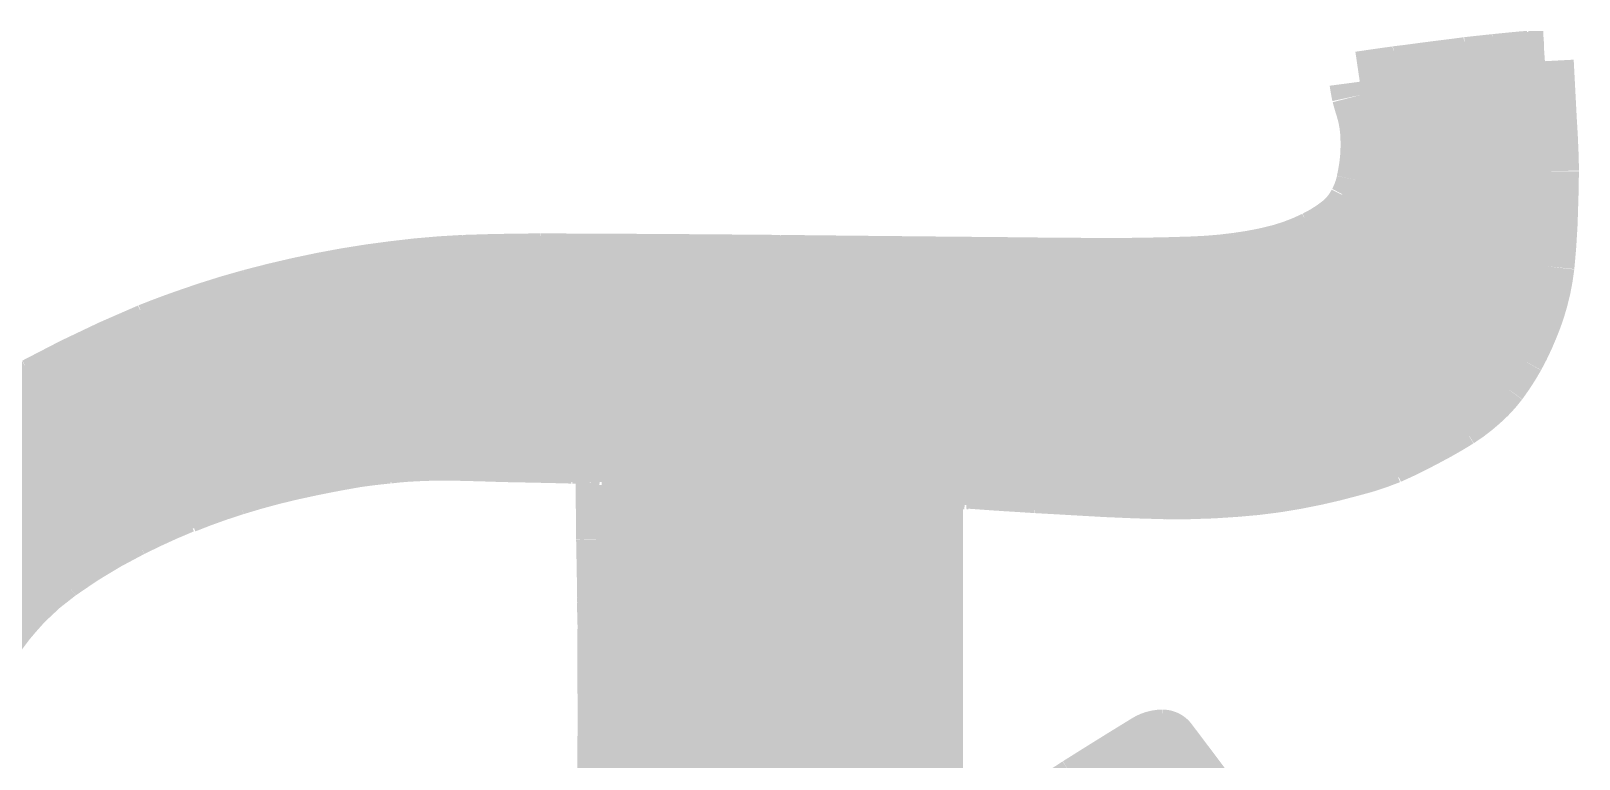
# Model space of a CAD drawing. Extents: x -0.3 to 74.7, y -2.5 to 45.9.
# Drawn here: x 9.544 to 12.135, y 7.133 to 8.353 of the extents above; entities that cross this region are included whole.
import ezdxf

# ---------------------------------------------------------------- set-up
doc = ezdxf.new("R2010")
doc.units = 0
doc.layers.add('BG_SILKSCREEN_TOP', color=6, linetype='CONTINUOUS')

msp = doc.modelspace()

# ---------------------------------------------------------------- linework, layer by layer
at = {"layer": 'BG_SILKSCREEN_TOP', "const_width": 0.1016}
for points in [[(11.948668, 8.29183, -0.002172), (11.995404, 8.29691)], [(11.995658, 8.29691, -0.001676), (12.033758, 8.30072)], [(12.033758, 8.30072, -0.017416), (12.050268, 8.30199)], [(11.768328, 8.2677, -0.001794), (11.830304, 8.27659)], [(11.830304, 8.27659, -0.00199), (11.850878, 8.27913)], [(11.850878, 8.27913, -0.004136), (11.929618, 8.28929)], [(11.929618, 8.28929, -0.000653), (11.948668, 8.29183)], [(11.770868, 8.25246, -0.016926), (11.768328, 8.2677)], [(11.772138, 8.24611, -0.00821), (11.770868, 8.25246)], [(11.778488, 8.22452, -0.016457), (11.772138, 8.24611)], [(11.778488, 8.22452, -0.053129), (11.786108, 8.18515)], [(12.080748, 8.20547, -0.012024), (12.084558, 8.11784)], [(11.786108, 8.18515, -0.036298), (11.786108, 8.1407)], [(11.786108, 8.1407, -0.036239), (11.779504, 8.09879)], [(12.084304, 8.11784, -0.008352), (12.083288, 8.06577)], [(11.779758, 8.09879, -0.065708), (11.767058, 8.0645)], [(11.766804, 8.0645, -0.100548), (11.740388, 8.03021)], [(12.083288, 8.06577, -0.020983), (12.076938, 7.95909)], [(11.740388, 8.03021, -0.059146), (11.694668, 8.001)], [(11.694668, 8.001, -0.048937), (11.634978, 7.97814)], [(10.151618, 7.9502, -0.021237), (10.268204, 7.96036)], [(10.268458, 7.96036, -0.008054), (10.396728, 7.9629)], [(10.396728, 7.9629, -0.001557), (10.798048, 7.96036)], [(11.181588, 7.95655, -0.000523), (10.798048, 7.96036)], [(11.490198, 7.95782, -0.006626), (11.373104, 7.95528)], [(11.563858, 7.96417, -0.024733), (11.490198, 7.95782)], [(11.634978, 7.97814, -0.032542), (11.563604, 7.96417)], [(12.076938, 7.95909, -0.036487), (12.066778, 7.90575)], [(10.032238, 7.93115, -0.019048), (10.151618, 7.9502)], [(11.373104, 7.95528, -0.003479), (11.181588, 7.95655)], [(9.912604, 7.90321, -0.016154), (10.032238, 7.93115)], [(12.066778, 7.90575, -0.034276), (12.050268, 7.85749)], [(9.803638, 7.86892, -0.019489), (9.912604, 7.90321)], [(9.742678, 7.84606, -0.010805), (9.803638, 7.86892)], [(12.050268, 7.85749, -0.030298), (12.027408, 7.80923)], [(9.553448, 7.75589, -0.024346), (9.742678, 7.84606)], [(12.027408, 7.80923, -0.031713), (11.999468, 7.76605)], [(9.413748, 7.66572, -0.034501), (9.553448, 7.75589)], [(11.999468, 7.76605, -0.050729), (11.970004, 7.7343)], [(11.970004, 7.7343, -0.042282), (11.931904, 7.70509)], [(11.931904, 7.70509, -0.01948), (11.876278, 7.67334)], [(11.876278, 7.67334, -0.019441), (11.816588, 7.64413)], [(10.141204, 7.6454, -0.017943), (10.187178, 7.64921)], [(10.187178, 7.64921, -0.012967), (10.244328, 7.65048)], [(10.244328, 7.65048, -0.003253), (10.335768, 7.64794)], [(10.335768, 7.64794, -0.0019), (10.397744, 7.64667)], [(10.397998, 7.64667, -0.002938), (10.450068, 7.6454)], [(9.978644, 7.61746, -0.01347), (10.088118, 7.63905)], [(10.088118, 7.63905, -0.012606), (10.141204, 7.6454)], [(10.452608, 7.6454, -0.000711), (10.498328, 7.64286)], [(10.498328, 7.64286, -0.132489), (10.503408, 7.64159)], [(10.503408, 7.64159, -0.265958), (10.505948, 7.63778)], [(11.754104, 7.62381, -0.022521), (11.660378, 7.60222)], [(11.816588, 7.64413, -0.036331), (11.754104, 7.62381)], [(9.884918, 7.59206, -0.020301), (9.978644, 7.61746)], [(11.090148, 7.60349, -0.010297), (11.110468, 7.60222)], [(11.113008, 7.60349, -0.001316), (11.166348, 7.59968)], [(11.166348, 7.59968, -0.001542), (11.227308, 7.59587)], [(11.227308, 7.59587, -0.001279), (11.294618, 7.59206)], [(11.660378, 7.60222, -0.027672), (11.560048, 7.58952)], [(9.799828, 7.56158, -0.021471), (9.884918, 7.59206)], [(11.444478, 7.58571, -0.010654), (11.294618, 7.59206)], [(11.560048, 7.58952, -0.023194), (11.444478, 7.58571)], [(9.710928, 7.52221, -0.019403), (9.797288, 7.56158)], [(9.589008, 7.44855, -0.039968), (9.710928, 7.52221)], [(10.507218, 7.50189, -0.001855), (10.509758, 7.35076)], [(9.482328, 7.33933, -0.088387), (9.589008, 7.44855)], [(9.502648, 7.4041, -0.614033), (9.514078, 7.37997)], [(10.508488, 7.39648, -0.000561), (10.509758, 7.35076)], [(9.482328, 7.33933, -0.029657), (9.514078, 7.37997)], [(10.509504, 7.24281, -0.000429), (10.509504, 7.35076)], [(10.509758, 7.17169, -0.000711), (10.509758, 7.35076)], [(11.298428, 7.0866, -0.003481), (11.412728, 7.15772)], [(11.412728, 7.15772, -0.148182), (11.438128, 7.16534)], [(11.438128, 7.16534, -0.256172), (11.447018, 7.16026)], [(11.447018, 7.16026, -0.000761), (11.513058, 7.07263)], [(11.187938, 7.01294, -0.007982), (11.298428, 7.0866)]]:
    msp.add_lwpolyline(points, format="xyb", dxfattribs=at)
for points in [[(12.075668, 8.299958), (12.02436, 8.299958)], [(12.050268, 8.30199), (12.075668, 8.30199)], [(12.075668, 8.30199), (12.080748, 8.20547)], [(12.077192, 8.26897), (11.775694, 8.26897)], [(12.076938, 8.27659), (11.83005, 8.27659)], [(12.07643, 8.284464), (11.889486, 8.284464)], [(12.076176, 8.292084), (11.9507, 8.292084)], [(12.0777, 8.261096), (11.769344, 8.261096)], [(12.078208, 8.253222), (11.770614, 8.253222)], [(12.078462, 8.245602), (11.772138, 8.245602)], [(12.07897, 8.237728), (11.774424, 8.237728)], [(12.079224, 8.230108), (11.77671, 8.230108)], [(12.079732, 8.222234), (11.778996, 8.222234)], [(12.08024, 8.214614), (11.781282, 8.214614)], [(12.080494, 8.20674), (11.782806, 8.20674)], [(12.081002, 8.19912), (11.78433, 8.19912)], [(12.08151, 8.191246), (11.785346, 8.191246)], [(12.082018, 8.183626), (11.786108, 8.183626)], [(12.082272, 8.175752), (11.786616, 8.175752)], [(12.08278, 8.168132), (11.78687, 8.168132)], [(12.083796, 8.144764), (11.786362, 8.144764)], [(12.083542, 8.152384), (11.786616, 8.152384)], [(12.083034, 8.160258), (11.78687, 8.160258)], [(12.084304, 8.113776), (11.782552, 8.113776)], [(12.084304, 8.121396), (11.783822, 8.121396)], [(12.084304, 8.12927), (11.784838, 8.12927)], [(12.08405, 8.13689), (11.7856, 8.13689)], [(12.08405, 8.090408), (11.777472, 8.090408)], [(12.084304, 8.098282), (11.779504, 8.098282)], [(12.084304, 8.105902), (11.781028, 8.105902)], [(12.083288, 8.06704), (11.768328, 8.06704)], [(12.083542, 8.074914), (11.771884, 8.074914)], [(12.083796, 8.082534), (11.774932, 8.082534)], [(12.082272, 8.036052), (11.746484, 8.036052)], [(12.082526, 8.043926), (11.753596, 8.043926)], [(12.08278, 8.051546), (11.759438, 8.051546)], [(12.083034, 8.05942), (11.764264, 8.05942)], [(12.081256, 8.012684), (11.716004, 8.012684)], [(12.08151, 8.020558), (11.727688, 8.020558)], [(12.082018, 8.028432), (11.737848, 8.028432)], [(12.079478, 7.98957), (11.66876, 7.98957)], [(12.08024, 7.99719), (11.686794, 7.99719)], [(12.080748, 8.005064), (11.702542, 8.005064)], [(10.983214, 7.958582), (10.234168, 7.958582)], [(12.076684, 7.958582), (11.502644, 7.958582)], [(12.077446, 7.966202), (11.577574, 7.966202)], [(12.078208, 7.974076), (11.61796, 7.974076)], [(12.07897, 7.981696), (11.646916, 7.981696)], [(12.073382, 7.935214), (10.052812, 7.935214)], [(12.074652, 7.942834), (10.098532, 7.942834)], [(12.075668, 7.950708), (10.155174, 7.950708)], [(12.068302, 7.911846), (9.946132, 7.911846)], [(12.07008, 7.91972), (9.978644, 7.91972)], [(12.071858, 7.92734), (10.013696, 7.92734)], [(12.059158, 7.880858), (9.838182, 7.880858)], [(12.061698, 7.888732), (9.862312, 7.888732)], [(12.063984, 7.896352), (9.88822, 7.896352)], [(12.06627, 7.904226), (9.91616, 7.904226)], [(12.050268, 7.857744), (9.772142, 7.857744)], [(12.053316, 7.865364), (9.793224, 7.865364)], [(12.056364, 7.873238), (9.815068, 7.873238)], [(12.040108, 7.834376), (9.714992, 7.834376)], [(12.043664, 7.841996), (9.733026, 7.841996)], [(12.046966, 7.84987), (9.752076, 7.84987)], [(12.023852, 7.803388), (9.646666, 7.803388)], [(12.02817, 7.811008), (9.663176, 7.811008)], [(12.032488, 7.818882), (9.67994, 7.818882)], [(12.036298, 7.826502), (9.697212, 7.826502)], [(12.00912, 7.78002), (9.599422, 7.78002)], [(12.014454, 7.78764), (9.614916, 7.78764)], [(12.01928, 7.795514), (9.630664, 7.795514)], [(11.991848, 7.756652), (9.554718, 7.756652)], [(11.998198, 7.764526), (9.56945, 7.764526)], [(12.003786, 7.772146), (9.584182, 7.772146)], [(11.960098, 7.725664), (9.501632, 7.725664)], [(11.968988, 7.733538), (9.514332, 7.733538)], [(11.977624, 7.741158), (9.527286, 7.741158)], [(11.98499, 7.749032), (9.540748, 7.749032)], [(11.927586, 7.702296), (9.46531, 7.702296)], [(11.939524, 7.71017), (9.477248, 7.71017)], [(11.950446, 7.718044), (9.489186, 7.718044)], [(11.886946, 7.679182), (9.431782, 7.679182)], [(11.90117, 7.686802), (9.442704, 7.686802)], [(11.914632, 7.694676), (9.45388, 7.694676)], [(10.168128, 7.648194), (9.390888, 7.648194)], [(11.841734, 7.655814), (9.40054, 7.655814)], [(11.857482, 7.663688), (9.4107, 7.663688)], [(11.872468, 7.671308), (9.421114, 7.671308)], [(11.825224, 7.648194), (10.333482, 7.648194)], [(10.012426, 7.624826), (9.363456, 7.624826)], [(10.051542, 7.632446), (9.372346, 7.632446)], [(10.096754, 7.64032), (9.38149, 7.64032)], [(10.451338, 7.6454), (10.450068, 7.6454)], [(10.452608, 7.6454), (10.451338, 7.6454)], [(11.806682, 7.64032), (10.504932, 7.64032)], [(10.507218, 7.50189), (10.505948, 7.63778)], [(11.784584, 7.632446), (10.505948, 7.632446)], [(11.757914, 7.624826), (10.505948, 7.624826)], [(9.916414, 7.601458), (9.338564, 7.601458)], [(9.944862, 7.609332), (9.346692, 7.609332)], [(9.976866, 7.616952), (9.35482, 7.616952)], [(11.72845, 7.616952), (10.505948, 7.616952)], [(11.695176, 7.609332), (10.506202, 7.609332)], [(11.053318, 7.601458), (10.506202, 7.601458)], [(11.053318, 7.60349), (11.053318, 7.24281)], [(11.090148, 7.60349), (11.053318, 7.60349)], [(11.113008, 7.60222), (11.110468, 7.60222)], [(11.113008, 7.60349), (11.113008, 7.60222)], [(11.65606, 7.601458), (11.141964, 7.601458)], [(9.82218, 7.57047), (9.308592, 7.57047)], [(9.843262, 7.578344), (9.315704, 7.578344)], [(9.865868, 7.585964), (9.323324, 7.585964)], [(9.890252, 7.593838), (9.33069, 7.593838)], [(11.053318, 7.593838), (10.506202, 7.593838)], [(11.053318, 7.585964), (10.506456, 7.585964)], [(11.053318, 7.578344), (10.506456, 7.578344)], [(11.053318, 7.57047), (10.506456, 7.57047)], [(11.603736, 7.593838), (11.26617, 7.593838)], [(11.490198, 7.585964), (11.433302, 7.585964)], [(9.763506, 7.547356), (9.288272, 7.547356)], [(9.781286, 7.554976), (9.294876, 7.554976)], [(9.802368, 7.56285), (9.301734, 7.56285)], [(9.798304, 7.56158), (9.797288, 7.56158)], [(9.799828, 7.56158), (9.798304, 7.56158)], [(11.053318, 7.56285), (10.506456, 7.56285)], [(11.053318, 7.554976), (10.50671, 7.554976)], [(11.053318, 7.547356), (10.50671, 7.547356)], [(9.71423, 7.523988), (9.26973, 7.523988)], [(9.729978, 7.531608), (9.275826, 7.531608)], [(9.746488, 7.539482), (9.281922, 7.539482)], [(11.053318, 7.539482), (10.50671, 7.539482)], [(11.053318, 7.531608), (10.506964, 7.531608)], [(11.053318, 7.523988), (10.506964, 7.523988)], [(9.656826, 7.493), (9.247632, 7.493)], [(9.670288, 7.50062), (9.252966, 7.50062)], [(9.684258, 7.508494), (9.2583, 7.508494)], [(9.69899, 7.516114), (9.264142, 7.516114)], [(11.053318, 7.516114), (10.506964, 7.516114)], [(11.053318, 7.508494), (10.506964, 7.508494)], [(11.053318, 7.50062), (10.507218, 7.50062)], [(11.053318, 7.493), (10.507218, 7.493)], [(9.619488, 7.469632), (9.2329, 7.469632)], [(9.631426, 7.477252), (9.237472, 7.477252)], [(9.643872, 7.485126), (9.242552, 7.485126)], [(11.053318, 7.485126), (10.507472, 7.485126)], [(11.053318, 7.477252), (10.507726, 7.477252)], [(11.053318, 7.469632), (10.507726, 7.469632)], [(9.585706, 7.446264), (9.219184, 7.446264)], [(9.596628, 7.454138), (9.223502, 7.454138)], [(9.607804, 7.461758), (9.228074, 7.461758)], [(11.053318, 7.461758), (10.50798, 7.461758)], [(11.053318, 7.454138), (10.50798, 7.454138)], [(11.053318, 7.446264), (10.508234, 7.446264)], [(9.54786, 7.415276), (9.202928, 7.415276)], [(9.556496, 7.42315), (9.206992, 7.42315)], [(9.56564, 7.43077), (9.210802, 7.43077)], [(9.575292, 7.438644), (9.214866, 7.438644)], [(11.053318, 7.438644), (10.508234, 7.438644)], [(11.053318, 7.43077), (10.508488, 7.43077)], [(11.053318, 7.42315), (10.508488, 7.42315)], [(11.053318, 7.415276), (10.508742, 7.415276)], [(9.516872, 7.391908), (9.19226, 7.391908)], [(9.524238, 7.391908), (9.19226, 7.391908)], [(9.512808, 7.399782), (9.195816, 7.399782)], [(9.531858, 7.399782), (9.195816, 7.399782)], [(9.197848, 7.4041), (9.502648, 7.4041)], [(9.539732, 7.407656), (9.199372, 7.407656)], [(10.508488, 7.4041), (11.053318, 7.4041)], [(10.508488, 7.39648), (10.508488, 7.4041)], [(11.053318, 7.399782), (10.508488, 7.399782)], [(11.053318, 7.391908), (10.508488, 7.391908)], [(11.053318, 7.407656), (10.508742, 7.407656)], [(11.053318, 7.399782), (10.508996, 7.399782)], [(11.053318, 7.391908), (10.508996, 7.391908)], [(11.053318, 7.4041), (11.053318, 6.92658)], [(9.504426, 7.368794), (9.182354, 7.368794)], [(9.504172, 7.368794), (9.182354, 7.368794)], [(9.510522, 7.376414), (9.185402, 7.376414)], [(9.510776, 7.376414), (9.185656, 7.376414)], [(9.516364, 7.384288), (9.188704, 7.384288)], [(9.51738, 7.384288), (9.188704, 7.384288)], [(11.053318, 7.384288), (10.508742, 7.384288)], [(11.053318, 7.376414), (10.508996, 7.376414)], [(11.053318, 7.384288), (10.50925, 7.384288)], [(11.053318, 7.376414), (10.50925, 7.376414)], [(11.053318, 7.368794), (10.50925, 7.368794)], [(11.053318, 7.368794), (10.509504, 7.368794)], [(9.497822, 7.36092), (9.179052, 7.36092)], [(9.498076, 7.36092), (9.179306, 7.36092)], [(11.053318, 7.36092), (10.509504, 7.36092)], [(11.053318, 7.36092), (10.509504, 7.36092)], [(11.053318, 7.3533), (10.509504, 7.3533)], [(11.053318, 7.3533), (10.509504, 7.3533)], [(11.053318, 7.345426), (10.509504, 7.345426)], [(11.053318, 7.345426), (10.509504, 7.345426)], [(11.053318, 7.337806), (10.509504, 7.337806)], [(11.053318, 7.337806), (10.509504, 7.337806)], [(11.053318, 7.329932), (10.509504, 7.329932)], [(11.053318, 7.329932), (10.509504, 7.329932)], [(11.053318, 7.322058), (10.509504, 7.322058)], [(11.053318, 7.322058), (10.509504, 7.322058)], [(11.053318, 7.314438), (10.509504, 7.314438)], [(11.053318, 7.314438), (10.509504, 7.314438)], [(11.053318, 7.306564), (10.509504, 7.306564)], [(11.053318, 7.306564), (10.509504, 7.306564)], [(11.053318, 7.298944), (10.509504, 7.298944)], [(11.053318, 7.298944), (10.509504, 7.298944)], [(11.053318, 7.29107), (10.509504, 7.29107)], [(11.053318, 7.29107), (10.509504, 7.29107)], [(11.053318, 7.28345), (10.509504, 7.28345)], [(11.053318, 7.28345), (10.509504, 7.28345)], [(11.053318, 7.275576), (10.509504, 7.275576)], [(11.053318, 7.275576), (10.509504, 7.275576)], [(11.053318, 7.267956), (10.509504, 7.267956)], [(11.053318, 7.267956), (10.509504, 7.267956)], [(11.053318, 7.260082), (10.509504, 7.260082)], [(11.053318, 7.260082), (10.509504, 7.260082)], [(11.053318, 7.252462), (10.509504, 7.252462)], [(11.053318, 7.252462), (10.509504, 7.252462)], [(11.053318, 7.244588), (10.509504, 7.244588)], [(11.053318, 7.244588), (10.509504, 7.244588)], [(11.053318, 7.24281), (10.509504, 7.24281)], [(11.053318, 7.236714), (10.509504, 7.236714)], [(11.053318, 7.229094), (10.509504, 7.229094)], [(11.053318, 7.22122), (10.509504, 7.22122)], [(11.053318, 7.2136), (10.509504, 7.2136)], [(11.053318, 7.205726), (10.509504, 7.205726)], [(11.053318, 7.198106), (10.509504, 7.198106)], [(11.053318, 7.190232), (10.509504, 7.190232)], [(11.053318, 7.182612), (10.509504, 7.182612)], [(11.053318, 7.174738), (10.509504, 7.174738)], [(10.509504, 6.70687), (10.509504, 7.17169)], [(11.053318, 7.166864), (10.509504, 7.166864)], [(11.053318, 7.159244), (10.509504, 7.159244)], [(11.44778, 7.159244), (11.415014, 7.159244)], [(11.053318, 7.15137), (10.509504, 7.15137)], [(11.053318, 7.14375), (10.509504, 7.14375)], [(11.053318, 7.135876), (10.509504, 7.135876)], [(11.053318, 7.128256), (10.509504, 7.128256)], [(11.471148, 7.128256), (11.364722, 7.128256)], [(11.465306, 7.135876), (11.377168, 7.135876)], [(11.459464, 7.14375), (11.389614, 7.14375)], [(11.453622, 7.15137), (11.402314, 7.15137)], [(11.053318, 7.120382), (10.509504, 7.120382)], [(11.053318, 7.112762), (10.509504, 7.112762)], [(11.053318, 7.104888), (10.509504, 7.104888)], [(11.488674, 7.104888), (11.327384, 7.104888)], [(11.482832, 7.112762), (11.339576, 7.112762)], [(11.47699, 7.120382), (11.352276, 7.120382)], [(11.053318, 7.097268), (10.509504, 7.097268)], [(11.053318, 7.089394), (10.509504, 7.089394)], [(11.500358, 7.089394), (11.302746, 7.089394)], [(11.494516, 7.097268), (11.314938, 7.097268)]]:
    msp.add_lwpolyline(points, dxfattribs=at)

doc.saveas('drawing.dxf')
